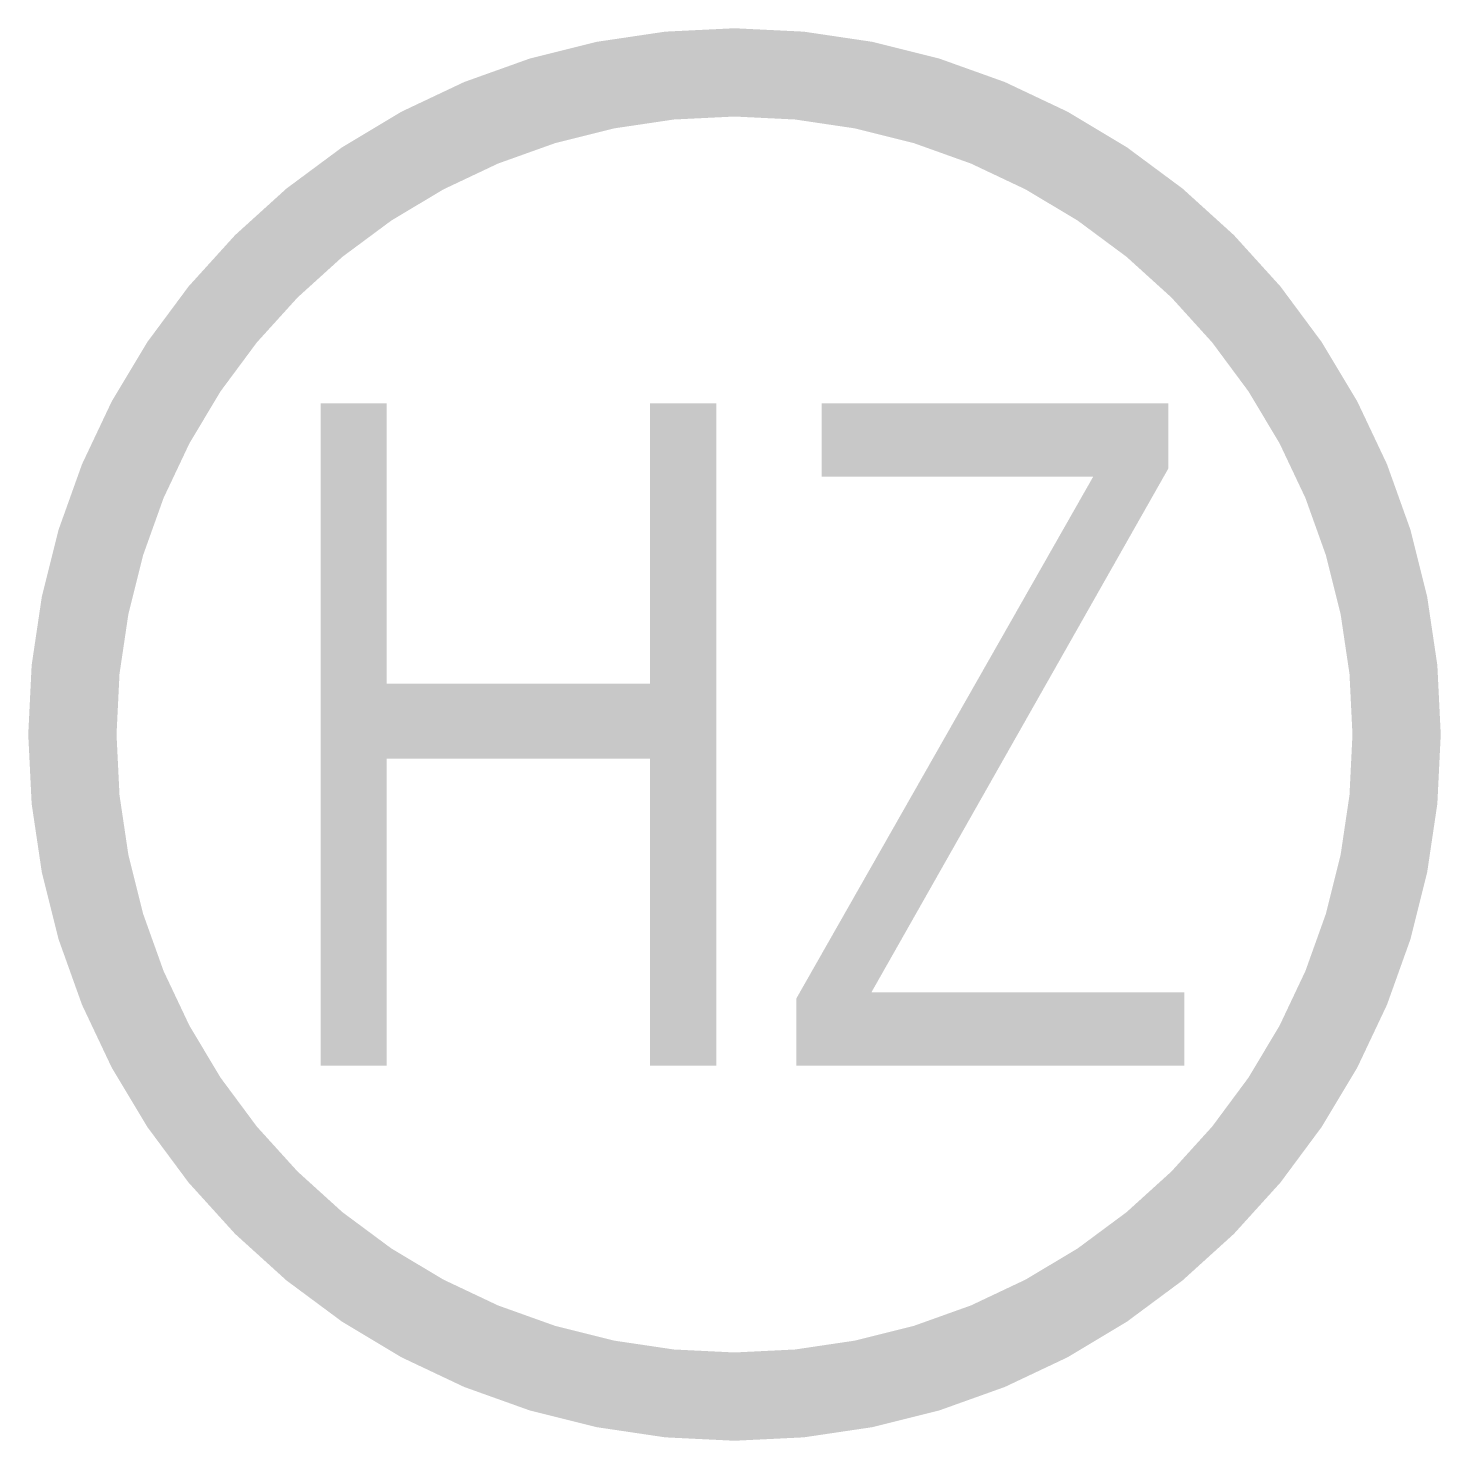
# Model space of a CAD drawing. Header units: millimetres. Extents: x -1.6 to 1.6, y -1.6 to 1.6.
import ezdxf
from ezdxf.enums import TextEntityAlignment as Align

# ---------------------------------------------------------------- set-up
doc = ezdxf.new("R2010")
doc.units = ezdxf.units.MM
doc.layers.get('0').update_dxf_attribs({"linetype": 'CONTINUOUS'})

msp = doc.modelspace()

# ---------------------------------------------------------------- linework, layer by layer
at = {"color": 6, "const_width": 0.2}
msp.add_lwpolyline([(-1.5, 0, 1), (1.5, 0, 1)], format="xyb", close=True, dxfattribs=at)

# ---------------------------------------------------------------- texts
at = {"width": 0.8}
msp.add_attdef('HZ', text='24', height=1.5, dxfattribs=at).set_placement((0, 0), align=Align.MIDDLE_CENTER)

doc.saveas('drawing.dxf')
